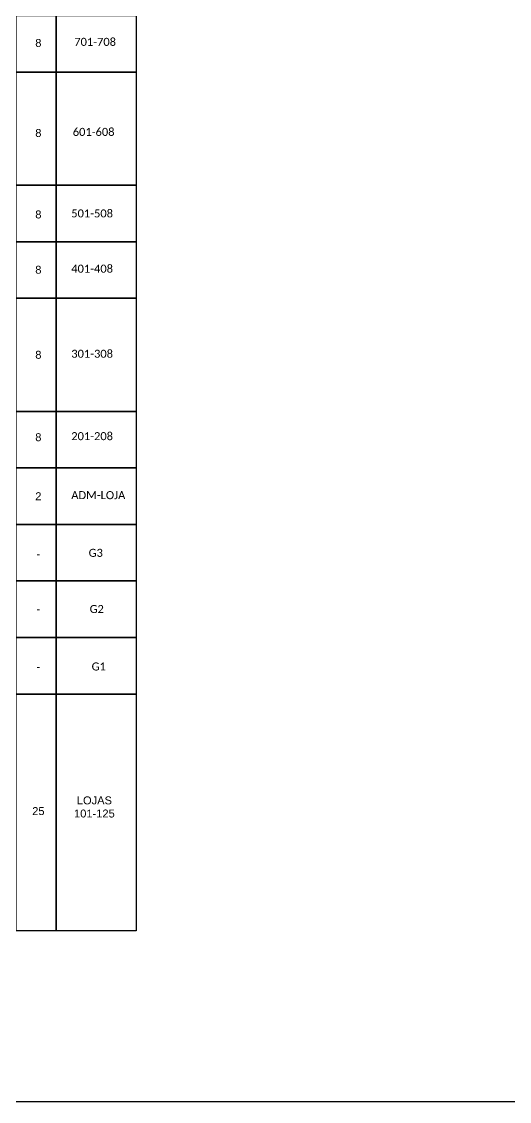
# Model space of a CAD drawing. Header units: inches. Extents: x 3965 to 5714, y 707 to 1301.
# Drawn here: x 5153.1 to 5294.4, y 706.5 to 1019.2 of the extents above; entities that cross this region are included whole.
import ezdxf
from ezdxf.enums import TextEntityAlignment as Align

# ---------------------------------------------------------------- set-up
doc = ezdxf.new("R2010")
doc.units = ezdxf.units.IN
doc.header["$MEASUREMENT"] = 0
doc.styles.add('ARIAL', font='arial.ttf')
doc.styles.add('WMF-Calibri0', font='calibri.ttf')

msp = doc.modelspace()

# ---------------------------------------------------------------- linework, layer by layer
msp.add_lwpolyline([(4875.12, 706.55), (5713.68, 706.55), (5713.68, 1300.55), (4875.12, 1300.55), (4875.12, 706.55)])
for points in [[(5151.59, 1020.94), (5163.16, 1020.94), (5163.16, 1004.56), (5151.59, 1004.56)], [(5163.16, 1020.94), (5186.31, 1020.94), (5186.31, 1004.56), (5163.16, 1004.56)], [(5151.59, 1004.56), (5163.16, 1004.56), (5163.16, 971.82), (5151.59, 971.82)], [(5163.16, 1004.56), (5186.31, 1004.56), (5186.31, 971.82), (5163.16, 971.82)], [(5151.59, 971.82), (5163.16, 971.82), (5163.16, 955.45), (5151.59, 955.45)], [(5163.16, 971.82), (5186.31, 971.82), (5186.31, 955.45), (5163.16, 955.45)], [(5151.59, 955.45), (5163.16, 955.45), (5163.16, 939.08), (5151.59, 939.08)], [(5163.16, 955.45), (5186.31, 955.45), (5186.31, 939.08), (5163.16, 939.08)], [(5151.59, 939.08), (5163.16, 939.08), (5163.16, 906.33), (5151.59, 906.33)], [(5163.16, 939.08), (5186.31, 939.08), (5186.31, 906.33), (5163.16, 906.33)], [(5151.59, 906.33), (5163.16, 906.33), (5163.16, 889.96), (5151.59, 889.96)], [(5163.16, 906.33), (5186.31, 906.33), (5186.31, 889.96), (5163.16, 889.96)], [(5151.59, 889.96), (5163.16, 889.96), (5163.16, 873.59), (5151.59, 873.59)], [(5163.16, 889.96), (5186.31, 889.96), (5186.31, 873.59), (5163.16, 873.59)], [(5151.59, 873.59), (5163.16, 873.59), (5163.16, 857.22), (5151.59, 857.22)], [(5163.16, 873.59), (5186.31, 873.59), (5186.31, 857.22), (5163.16, 857.22)], [(5151.59, 857.22), (5163.16, 857.22), (5163.16, 840.85), (5151.59, 840.85)], [(5163.16, 857.22), (5186.31, 857.22), (5186.31, 840.85), (5163.16, 840.85)], [(5151.59, 840.85), (5163.16, 840.85), (5163.16, 824.47), (5151.59, 824.47)], [(5163.16, 840.85), (5186.31, 840.85), (5186.31, 824.47), (5163.16, 824.47)], [(5151.59, 824.47), (5163.16, 824.47), (5163.16, 755.98), (5151.59, 755.98)], [(5163.16, 824.47), (5186.31, 824.47), (5186.31, 755.98), (5163.16, 755.98)]]:
    msp.add_lwpolyline(points, close=True)

# ---------------------------------------------------------------- texts
at = {"style": 'WMF-Calibri0'}
for s, p in [('701-708', (5168.37, 1012.16)), ('601-608', (5167.94, 986.09)), ('501-508', (5167.5, 962.49)), ('401-408', (5167.5, 946.49)), ('301-308', (5167.5, 921.86)), ('201-208', (5167.5, 898)), ('ADM-LOJA', (5167.5, 880.92)), ('G3', (5172.54, 864.21)), ('G2', (5172.83, 847.95)), ('G1', (5173.4, 831.31))]:
    msp.add_text(s, height=2.317, dxfattribs=at).set_placement(p)
at = {"style": 'ARIAL', "flags": 12}
for tag, p in [('8', (5157.97, 1013.01)), ('8', (5157.97, 986.94)), ('8', (5157.97, 963.34)), ('8', (5157.97, 947.34)), ('8', (5157.97, 922.71)), ('8', (5157.97, 898.85)), ('2', (5157.97, 881.77)), ('-', (5157.97, 865.06)), ('-', (5157.97, 849.15)), ('-', (5157.97, 832.41)), ('LOJAS', (5174.2, 793.7)), ('25', (5157.97, 790.6)), ('101-125', (5174.2, 789.9))]:
    msp.add_attdef(tag, text='XX', height=2.3, dxfattribs=at).set_placement(p, align=Align.MIDDLE_CENTER)

doc.saveas('drawing.dxf')
